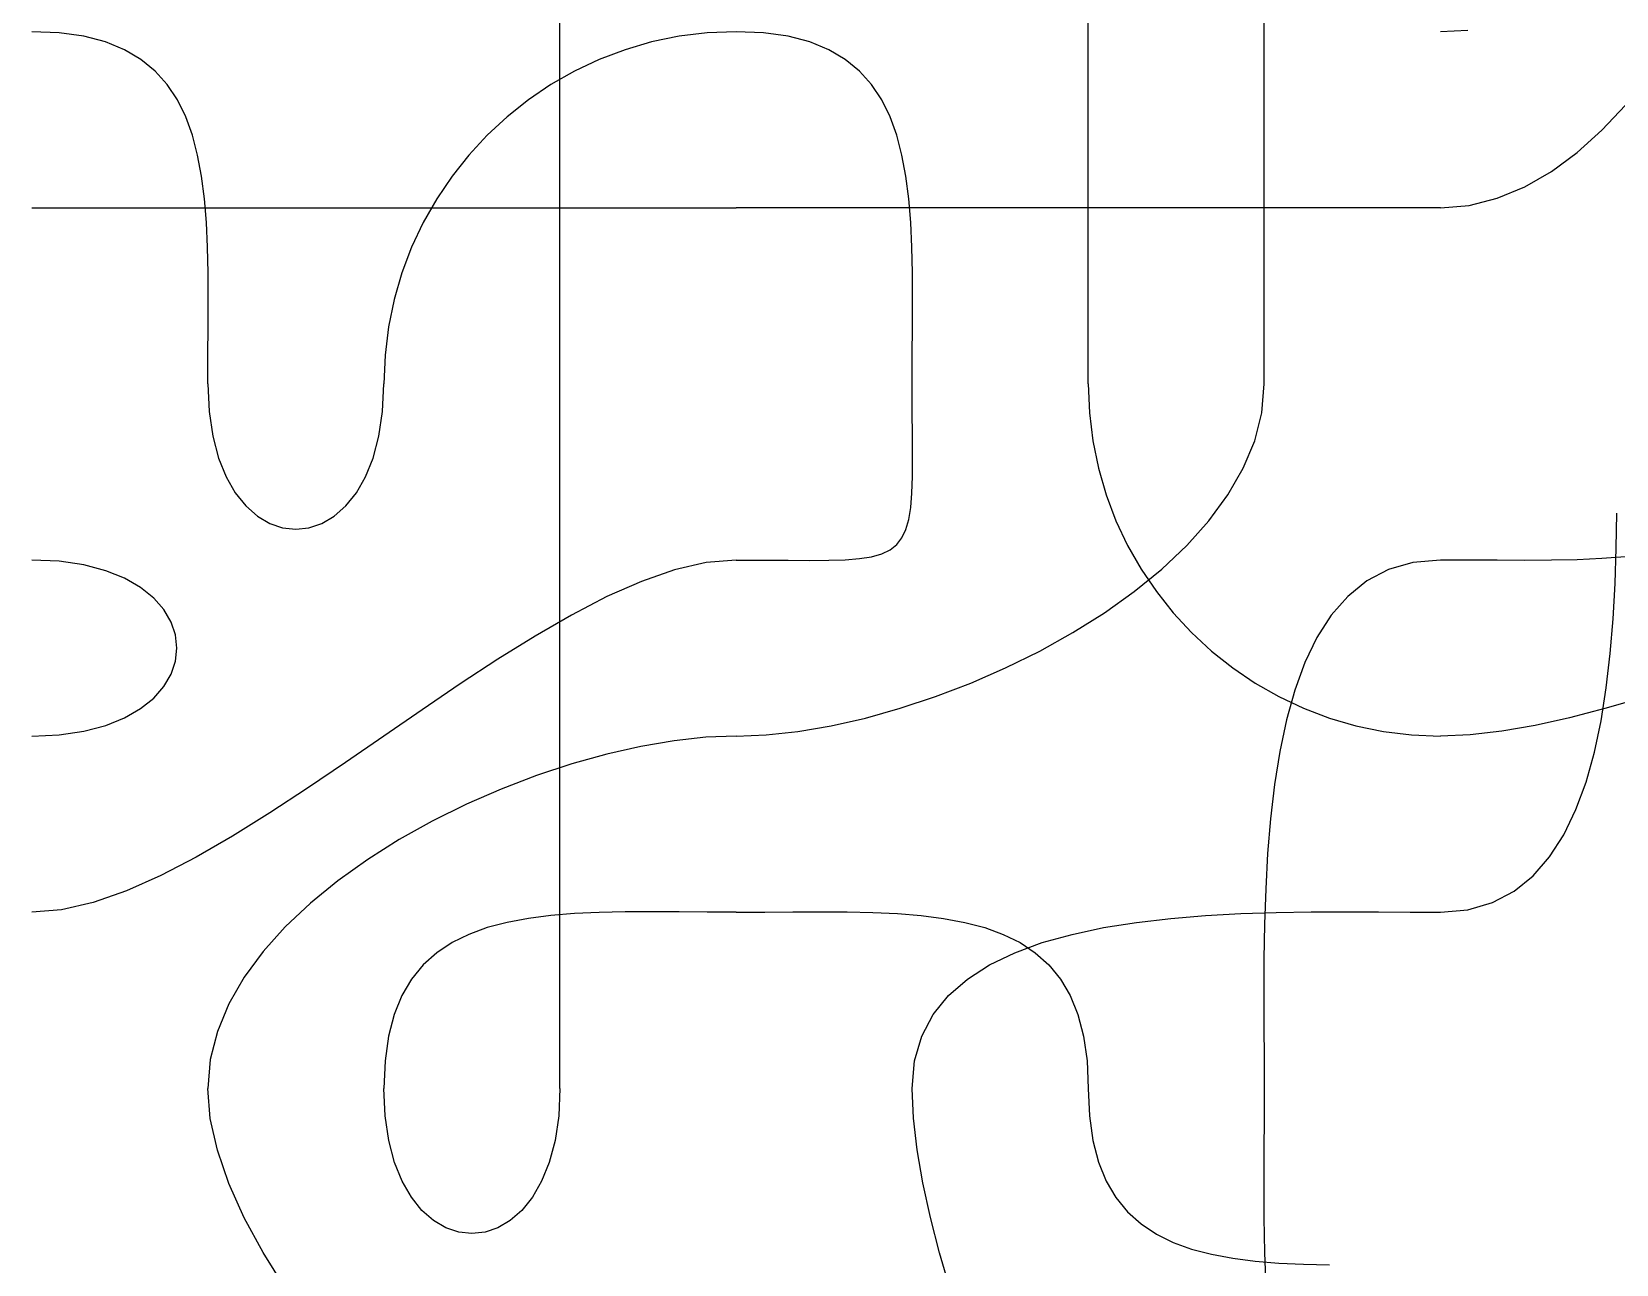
# Model space of a CAD drawing. Header units: metres. Extents: x -250 to 250, y -250 to 250.
# Drawn here: x -250 to -137.5, y -162.5 to -75 of the extents above; entities that cross this region are included whole.
import ezdxf

# ---------------------------------------------------------------- set-up
doc = ezdxf.new("R2010")
doc.units = ezdxf.units.M

msp = doc.modelspace()

# ---------------------------------------------------------------- linework, layer by layer
for p, q in [((-212.5, -75, -519.61523), (-212.5, -72.28343, -519.61523)), ((-174.99998, -75, -519.61523), (-174.99997, -72.28343, -519.61523)), ((-162.5, -75, -519.61523), (-162.5, -72.28343, -519.61523)), ((-248.04791, -75.08325, -519.61523), (-249.99994, -74.99997, -519.61523)), ((-246.3087, -75.328735, -519.61523), (-248.04791, -75.08325, -519.61523)), ((-244.77011, -75.72984, -519.61523), (-246.3087, -75.328735, -519.61523)), ((-212.5, -77.71657, -519.61523), (-212.5, -75, -519.61523)), ((-204.04126, -75.32875, -519.61523), (-205.98923, -75.72984, -519.61523)), ((-202.04266, -75.08328, -519.61523), (-204.04126, -75.32875, -519.61523)), ((-200, -75, -519.61523), (-202.04266, -75.08328, -519.61523)), ((-198.04791, -75.08325, -519.61523), (-199.99994, -74.99997, -519.61523)), ((-196.3087, -75.328735, -519.61523), (-198.04791, -75.08325, -519.61523)), ((-194.77011, -75.72984, -519.61523), (-196.3087, -75.328735, -519.61523)), ((-175, -77.71657, -519.61523), (-174.99998, -75, -519.61523)), ((-162.5, -77.71657, -519.61523), (-162.5, -75, -519.61523)), ((-148.04794, -74.91669, -519.61523), (-149.99997, -74.99997, -519.61523)), ((-243.41997, -76.28, -519.61523), (-244.77011, -75.72984, -519.61523)), ((-242.24606, -76.97266, -519.61523), (-243.41997, -76.28, -519.61523)), ((-207.88, -76.28, -519.61523), (-209.70703, -76.97266, -519.61523)), ((-205.98923, -75.72984, -519.61523), (-207.88, -76.28, -519.61523)), ((-193.41995, -76.28, -519.61523), (-194.77011, -75.72984, -519.61523)), ((-192.24606, -76.97266, -519.61523), (-193.41995, -76.28, -519.61523)), ((-241.23622, -77.801254, -519.61523), (-242.24606, -76.97266, -519.61523)), ((-209.70703, -76.97266, -519.61523), (-211.46376, -77.801254, -519.61523)), ((-191.2362, -77.801254, -519.61523), (-192.24606, -76.97266, -519.61523)), ((-240.37827, -78.75923, -519.61523), (-241.23622, -77.801254, -519.61523)), ((-211.46376, -77.801254, -519.61523), (-213.14362, -78.75922, -519.61523)), ((-212.5, -80.42001, -519.61523), (-212.5, -77.71657, -519.61523)), ((-190.37825, -78.75923, -519.61523), (-191.2362, -77.801254, -519.61523)), ((-175, -80.42001, -519.61523), (-175, -77.71657, -519.61523)), ((-162.5, -80.42001, -519.61523), (-162.5, -77.71657, -519.61523)), ((-239.65997, -79.84001, -519.61523), (-240.37827, -78.75923, -519.61523)), ((-239.0692, -81.03705, -519.61523), (-239.65997, -79.84001, -519.61523)), ((-214.74002, -79.84, -519.61523), (-216.24643, -81.03702, -519.61523)), ((-213.14362, -78.75922, -519.61523), (-214.74002, -79.84, -519.61523)), ((-189.65997, -79.84001, -519.61523), (-190.37825, -78.75923, -519.61523)), ((-189.06918, -81.03705, -519.61523), (-189.65997, -79.84001, -519.61523)), ((-212.5, -83.0972, -519.61523), (-212.5, -80.42001, -519.61523)), ((-175, -83.0972, -519.61523), (-175, -80.42001, -519.61523)), ((-162.5, -83.0972, -519.61523), (-162.5, -80.42001, -519.61523)), ((-138.53625, -81.99873, -519.61523), (-136.85641, -80.21889, -519.61523)), ((-238.59373, -82.343765, -519.61523), (-239.0692, -81.03705, -519.61523)), ((-216.24643, -81.03702, -519.61523), (-217.65627, -82.343735, -519.61523)), ((-188.59372, -82.343765, -519.61523), (-189.06918, -81.03705, -519.61523)), ((-140.29297, -83.5742, -519.61523), (-138.53625, -81.99873, -519.61523)), ((-238.22139, -83.75362, -519.61523), (-238.59373, -82.343765, -519.61523)), ((-217.65627, -82.343735, -519.61523), (-218.96298, -83.75357, -519.61523)), ((-212.5, -85.735016, -519.61523), (-212.5, -83.0972, -519.61523)), ((-188.22137, -83.75362, -519.61523), (-188.59372, -82.343765, -519.61523)), ((-175, -85.735016, -519.61523), (-175, -83.0972, -519.61523)), ((-162.5, -85.735016, -519.61523), (-162.5, -83.0972, -519.61523)), ((-237.93999, -85.260025, -519.61523), (-238.22139, -83.75362, -519.61523)), ((-218.96298, -83.75357, -519.61523), (-220.16, -85.25998, -519.61523)), ((-187.93997, -85.260025, -519.61523), (-188.22137, -83.75362, -519.61523)), ((-142.12, -84.91998, -519.61523), (-140.29297, -83.5742, -519.61523)), ((-237.73734, -86.85643, -519.61523), (-237.93999, -85.260025, -519.61523)), ((-220.16, -85.25998, -519.61523), (-221.24078, -86.856384, -519.61523)), ((-187.73734, -86.85643, -519.61523), (-187.93997, -85.260025, -519.61523)), ((-144.01077, -86.01077, -519.61523), (-142.12, -84.91998, -519.61523)), ((-212.5, -88.32033, -519.61523), (-212.5, -85.735016, -519.61523)), ((-175, -88.32033, -519.61523), (-175, -85.735016, -519.61523)), ((-162.5, -88.32033, -519.61523), (-162.5, -85.735016, -519.61523)), ((-145.95874, -86.82124, -519.61523), (-144.01077, -86.01077, -519.61523)), ((-250, -87.5, -519.61523), (-247.87405, -87.5, -519.61523)), ((-247.87405, -87.5, -519.61523), (-245.63, -87.5, -519.61523)), ((-245.63, -87.5, -519.61523), (-243.28093, -87.5, -519.61523)), ((-243.28093, -87.5, -519.61523), (-240.84, -87.5, -519.61523)), ((-240.84, -87.5, -519.61523), (-238.32031, -87.5, -519.61523)), ((-238.32031, -87.5, -519.61523), (-235.73499, -87.5, -519.61523)), ((-237.60124, -88.53627, -519.61523), (-237.73734, -86.85643, -519.61523)), ((-235.73499, -87.5, -519.61523), (-233.09718, -87.5, -519.61523)), ((-233.09718, -87.5, -519.61523), (-230.42, -87.5, -519.61523)), ((-230.42, -87.5, -519.61523), (-227.71655, -87.5, -519.61523)), ((-227.71655, -87.5, -519.61523), (-225, -87.5, -519.61523)), ((-225, -87.5, -519.61523), (-222.28343, -87.5, -519.61523)), ((-222.28343, -87.5, -519.61523), (-219.57999, -87.5, -519.61523)), ((-221.24078, -86.856384, -519.61523), (-222.19876, -88.536224, -519.61523)), ((-219.57999, -87.5, -519.61523), (-216.9028, -87.5, -519.61523)), ((-216.9028, -87.5, -519.61523), (-214.26498, -87.5, -519.61523)), ((-214.26498, -87.5, -519.61523), (-211.67967, -87.5, -519.61523)), ((-211.67967, -87.5, -519.61523), (-209.15997, -87.5, -519.61523)), ((-209.15997, -87.5, -519.61523), (-206.71904, -87.5, -519.61523)), ((-206.71904, -87.5, -519.61523), (-204.36996, -87.5, -519.61523)), ((-204.36996, -87.5, -519.61523), (-202.12592, -87.499985, -519.61523)), ((-202.12592, -87.499985, -519.61523), (-199.99997, -87.49997, -519.61523)), ((-197.87402, -87.499985, -519.61523), (-199.99997, -87.49997, -519.61523)), ((-195.62997, -87.5, -519.61523), (-197.87402, -87.499985, -519.61523)), ((-193.28091, -87.5, -519.61523), (-195.62997, -87.5, -519.61523)), ((-190.83997, -87.5, -519.61523), (-193.28091, -87.5, -519.61523)), ((-188.32028, -87.5, -519.61523), (-190.83997, -87.5, -519.61523)), ((-185.73499, -87.5, -519.61523), (-188.32028, -87.5, -519.61523)), ((-187.60123, -88.53627, -519.61523), (-187.73734, -86.85643, -519.61523)), ((-183.09717, -87.5, -519.61523), (-185.73499, -87.5, -519.61523)), ((-180.41998, -87.5, -519.61523), (-183.09717, -87.5, -519.61523)), ((-177.71655, -87.5, -519.61523), (-180.41998, -87.5, -519.61523)), ((-174.99998, -87.5, -519.61523), (-177.71655, -87.5, -519.61523)), ((-172.28342, -87.5, -519.61523), (-174.99998, -87.5, -519.61523)), ((-169.57999, -87.5, -519.61523), (-172.28342, -87.5, -519.61523)), ((-166.9028, -87.5, -519.61523), (-169.57999, -87.5, -519.61523)), ((-164.26498, -87.5, -519.61523), (-166.9028, -87.5, -519.61523)), ((-161.67967, -87.5, -519.61523), (-164.26498, -87.5, -519.61523)), ((-159.15999, -87.5, -519.61523), (-161.67967, -87.5, -519.61523)), ((-156.71906, -87.5, -519.61523), (-159.15999, -87.5, -519.61523)), ((-154.37, -87.5, -519.61523), (-156.71906, -87.5, -519.61523)), ((-152.12593, -87.5, -519.61523), (-154.37, -87.5, -519.61523)), ((-150, -87.5, -519.61523), (-152.12593, -87.5, -519.61523)), ((-150, -87.5, -519.61523), (-147.95734, -87.326096, -519.61523)), ((-147.95734, -87.326096, -519.61523), (-145.95874, -86.82124, -519.61523)), ((-237.51953, -90.292984, -519.61523), (-237.60124, -88.53627, -519.61523)), ((-222.19876, -88.536224, -519.61523), (-223.02734, -90.29294, -519.61523)), ((-212.5, -90.84001, -519.61523), (-212.5, -88.32033, -519.61523)), ((-187.51952, -90.292984, -519.61523), (-187.60123, -88.53627, -519.61523)), ((-175, -90.84001, -519.61523), (-175, -88.32033, -519.61523)), ((-162.5, -90.84001, -519.61523), (-162.5, -88.32033, -519.61523)), ((-237.48, -92.12001, -519.61523), (-237.51953, -90.292984, -519.61523)), ((-223.02734, -90.29294, -519.61523), (-223.72, -92.119965, -519.61523)), ((-212.5, -93.280945, -519.61523), (-212.5, -90.84001, -519.61523)), ((-187.47998, -92.12001, -519.61523), (-187.51952, -90.292984, -519.61523)), ((-175, -93.280945, -519.61523), (-175, -90.84001, -519.61523)), ((-162.5, -93.280945, -519.61523), (-162.5, -90.84001, -519.61523)), ((-237.47046, -94.01079, -519.61523), (-237.48, -92.12001, -519.61523)), ((-223.72, -92.119965, -519.61523), (-224.27017, -94.01074, -519.61523)), ((-187.47046, -94.01079, -519.61523), (-187.47998, -92.12001, -519.61523)), ((-212.5, -95.630005, -519.61523), (-212.5, -93.280945, -519.61523)), ((-175, -95.630005, -519.61523), (-175, -93.280945, -519.61523)), ((-162.5, -95.630005, -519.61523), (-162.5, -93.280945, -519.61523)), ((-237.47874, -95.958755, -519.61523), (-237.47046, -94.01079, -519.61523)), ((-224.27017, -94.01074, -519.61523), (-224.67126, -95.95871, -519.61523)), ((-187.47874, -95.958755, -519.61523), (-187.47046, -94.01079, -519.61523)), ((-237.49266, -97.95735, -519.61523), (-237.47874, -95.958755, -519.61523)), ((-224.67126, -95.95871, -519.61523), (-224.91672, -97.95729, -519.61523)), ((-212.5, -97.87407, -519.61523), (-212.5, -95.630005, -519.61523)), ((-187.49265, -97.95735, -519.61523), (-187.47874, -95.958755, -519.61523)), ((-175, -97.87407, -519.61523), (-175, -95.630005, -519.61523)), ((-162.5, -97.87407, -519.61523), (-162.5, -95.630005, -519.61523)), ((-237.5, -100, -519.61523), (-237.49266, -97.95735, -519.61523)), ((-224.91672, -97.95729, -519.61523), (-225, -99.99994, -519.61523)), ((-212.5, -100, -519.61523), (-212.5, -97.87407, -519.61523)), ((-187.5, -100, -519.61523), (-187.49265, -97.95735, -519.61523)), ((-175, -100, -519.61523), (-175, -97.87407, -519.61523)), ((-162.5, -100, -519.61523), (-162.5, -97.87407, -519.61523)), ((-237.5, -100, -519.61523), (-237.40938, -101.95938, -519.61523)), ((-225.09058, -101.95935, -519.61523), (-224.99994, -99.99997, -519.61523)), ((-212.5, -102.12593, -519.61523), (-212.5, -99.999985, -519.61523)), ((-187.49261, -101.951904, -519.61523), (-187.49997, -99.99986, -519.61523)), ((-175, -100, -519.61523), (-174.91672, -102.04266, -519.61523)), ((-162.6739, -102.04266, -519.61523), (-162.5, -100, -519.61523)), ((-237.40938, -101.95938, -519.61523), (-237.15, -103.71251, -519.61523)), ((-225.34995, -103.71248, -519.61523), (-225.09058, -101.95935, -519.61523)), ((-212.5, -104.369995, -519.61523), (-212.5, -102.12593, -519.61523)), ((-187.47873, -103.69113, -519.61523), (-187.49261, -101.951904, -519.61523)), ((-174.91672, -102.04266, -519.61523), (-174.67125, -104.04126, -519.61523)), ((-163.17874, -104.04126, -519.61523), (-162.6739, -102.04266, -519.61523)), ((-237.15, -103.71251, -519.61523), (-236.74062, -105.259384, -519.61523)), ((-225.75934, -105.25935, -519.61523), (-225.34995, -103.71248, -519.61523)), ((-212.5, -106.719055, -519.61523), (-212.5, -104.369995, -519.61523)), ((-187.47044, -105.22974, -519.61523), (-187.47873, -103.69113, -519.61523)), ((-174.67125, -104.04126, -519.61523), (-174.27016, -105.98923, -519.61523)), ((-163.98921, -105.98923, -519.61523), (-163.17874, -104.04126, -519.61523)), ((-236.74062, -105.259384, -519.61523), (-236.2, -106.600006, -519.61523)), ((-226.29996, -106.599976, -519.61523), (-225.75934, -105.25935, -519.61523)), ((-187.47998, -106.579895, -519.61523), (-187.47044, -105.22974, -519.61523)), ((-236.2, -106.600006, -519.61523), (-235.54688, -107.734375, -519.61523)), ((-226.9531, -107.73436, -519.61523), (-226.29996, -106.599976, -519.61523)), ((-212.5, -109.15999, -519.61523), (-212.5, -106.719055, -519.61523)), ((-187.5195, -107.753815, -519.61523), (-187.47998, -106.579895, -519.61523)), ((-174.27016, -105.98923, -519.61523), (-173.72, -107.880005, -519.61523)), ((-165.07999, -107.880005, -519.61523), (-163.98921, -105.98923, -519.61523)), ((-235.54688, -107.734375, -519.61523), (-234.79999, -108.662506, -519.61523)), ((-227.69997, -108.66249, -519.61523), (-226.9531, -107.73436, -519.61523)), ((-187.60123, -108.76367, -519.61523), (-187.5195, -107.753815, -519.61523)), ((-173.72, -107.880005, -519.61523), (-173.02734, -109.70703, -519.61523)), ((-166.42577, -109.70703, -519.61523), (-165.07999, -107.880005, -519.61523)), ((-234.79999, -108.662506, -519.61523), (-233.97812, -109.384384, -519.61523)), ((-228.52185, -109.38437, -519.61523), (-227.69997, -108.66249, -519.61523)), ((-187.73732, -109.62164, -519.61523), (-187.60123, -108.76367, -519.61523)), ((-233.97812, -109.384384, -519.61523), (-233.09998, -109.90001, -519.61523)), ((-233.09998, -109.90001, -519.61523), (-232.18436, -110.20938, -519.61523)), ((-232.18436, -110.20938, -519.61523), (-231.24997, -110.3125, -519.61523)), ((-231.24997, -110.3125, -519.61523), (-230.3156, -110.209366, -519.61523)), ((-230.3156, -110.209366, -519.61523), (-229.39996, -109.899994, -519.61523)), ((-229.39996, -109.899994, -519.61523), (-228.52185, -109.38437, -519.61523)), ((-212.5, -111.67967, -519.61523), (-212.5, -109.15999, -519.61523)), ((-187.93997, -110.339935, -519.61523), (-187.73732, -109.62164, -519.61523)), ((-173.02734, -109.70703, -519.61523), (-172.19875, -111.463745, -519.61523)), ((-168.00124, -111.463745, -519.61523), (-166.42577, -109.70703, -519.61523)), ((-137.51956, -111.66016, -519.61523), (-137.48003, -109.17999, -519.61523)), ((-188.59373, -111.406204, -519.61523), (-188.22139, -110.930725, -519.61523)), ((-188.22139, -110.930725, -519.61523), (-187.93997, -110.339935, -519.61523)), ((-212.5, -114.264984, -519.61523), (-212.5, -111.67967, -519.61523)), ((-193.41998, -112.51999, -519.61523), (-192.2461, -112.48045, -519.61523)), ((-192.2461, -112.48045, -519.61523), (-191.23624, -112.39873, -519.61523)), ((-191.23624, -112.39873, -519.61523), (-190.37827, -112.262634, -519.61523)), ((-190.37827, -112.262634, -519.61523), (-189.65999, -112.05997, -519.61523)), ((-189.65999, -112.05997, -519.61523), (-189.06921, -111.77855, -519.61523)), ((-189.06921, -111.77855, -519.61523), (-188.59373, -111.406204, -519.61523)), ((-172.19875, -111.463745, -519.61523), (-171.24077, -113.143585, -519.61523)), ((-169.78108, -113.143585, -519.61523), (-168.00124, -111.463745, -519.61523)), ((-140.29295, -112.48042, -519.61523), (-142.11998, -112.51994, -519.61523)), ((-138.53624, -112.39871, -519.61523), (-140.29295, -112.48042, -519.61523)), ((-136.8564, -112.26262, -519.61523), (-138.53624, -112.39871, -519.61523)), ((-137.60129, -114.16376, -519.61523), (-137.51956, -111.66016, -519.61523)), ((-248.0406, -112.59061, -519.61523), (-249.99997, -112.49997, -519.61523)), ((-246.28748, -112.84999, -519.61523), (-248.0406, -112.59061, -519.61523)), ((-244.7406, -113.25937, -519.61523), (-246.28748, -112.84999, -519.61523)), ((-243.4, -113.8, -519.61523), (-244.7406, -113.25937, -519.61523)), ((-204.37, -113.2, -519.61523), (-206.71906, -114.01874, -519.61523)), ((-202.12595, -112.681244, -519.61523), (-204.37, -113.2, -519.61523)), ((-200, -112.5, -519.61523), (-202.12595, -112.681244, -519.61523)), ((-200, -112.5, -519.61523), (-198.04797, -112.50734, -519.61523)), ((-198.04797, -112.50734, -519.61523), (-196.30875, -112.52124, -519.61523)), ((-196.30875, -112.52124, -519.61523), (-194.77014, -112.529526, -519.61523)), ((-194.77014, -112.529526, -519.61523), (-193.41998, -112.51999, -519.61523)), ((-171.73999, -114.73999, -519.61523), (-169.78108, -113.143585, -519.61523)), ((-171.24077, -113.143585, -519.61523), (-170.15999, -114.73999, -519.61523)), ((-153.69124, -113.17874, -519.61523), (-155.22983, -113.98921, -519.61523)), ((-151.95203, -112.673904, -519.61523), (-153.69124, -113.17874, -519.61523)), ((-150, -112.5, -519.61523), (-151.95203, -112.673904, -519.61523)), ((-147.95732, -112.50726, -519.61523), (-149.99998, -112.49991, -519.61523)), ((-145.95872, -112.52118, -519.61523), (-147.95732, -112.50726, -519.61523)), ((-144.01076, -112.529465, -519.61523), (-145.95872, -112.52118, -519.61523)), ((-142.11998, -112.51994, -519.61523), (-144.01076, -112.529465, -519.61523)), ((-242.26561, -114.453125, -519.61523), (-243.4, -113.8, -519.61523)), ((-241.3375, -115.2, -519.61523), (-242.26561, -114.453125, -519.61523)), ((-212.5, -116.9028, -519.61523), (-212.5, -114.264984, -519.61523)), ((-206.71906, -114.01874, -519.61523), (-209.16, -115.09999, -519.61523)), ((-173.85265, -116.2464, -519.61523), (-171.73999, -114.73999, -519.61523)), ((-170.15999, -114.73999, -519.61523), (-168.96295, -116.2464, -519.61523)), ((-155.22983, -113.98921, -519.61523), (-156.57999, -115.07999, -519.61523)), ((-137.73738, -116.66548, -519.61523), (-137.60129, -114.16376, -519.61523)), ((-240.61562, -116.02188, -519.61523), (-241.3375, -115.2, -519.61523)), ((-209.16, -115.09999, -519.61523), (-211.67969, -116.406235, -519.61523)), ((-156.57999, -115.07999, -519.61523), (-157.75389, -116.425766, -519.61523)), ((-240.09999, -116.90001, -519.61523), (-240.61562, -116.02188, -519.61523)), ((-239.79062, -117.81564, -519.61523), (-240.09999, -116.90001, -519.61523)), ((-211.67969, -116.406235, -519.61523), (-214.26501, -117.89998, -519.61523)), ((-212.5, -119.57999, -519.61523), (-212.5, -116.9028, -519.61523)), ((-176.09375, -117.65625, -519.61523), (-173.85265, -116.2464, -519.61523)), ((-168.96295, -116.2464, -519.61523), (-167.65623, -117.656235, -519.61523)), ((-157.75389, -116.425766, -519.61523), (-158.76373, -118.001236, -519.61523)), ((-137.94003, -119.140015, -519.61523), (-137.73738, -116.66548, -519.61523)), ((-239.6875, -118.750015, -519.61523), (-239.79062, -117.81564, -519.61523)), ((-214.26501, -117.89998, -519.61523), (-216.90282, -119.54373, -519.61523)), ((-178.43796, -118.96297, -519.61523), (-176.09375, -117.65625, -519.61523)), ((-167.65623, -117.656235, -519.61523), (-166.24638, -118.96295, -519.61523)), ((-158.76373, -118.001236, -519.61523), (-159.6217, -119.78108, -519.61523)), ((-239.79062, -119.68439, -519.61523), (-239.6875, -118.750015, -519.61523)), ((-180.86, -120.16, -519.61523), (-178.43796, -118.96297, -519.61523)), ((-166.24638, -118.96295, -519.61523), (-164.73997, -120.15999, -519.61523)), ((-138.22144, -121.56204, -519.61523), (-137.94003, -119.140015, -519.61523)), ((-240.1, -120.60002, -519.61523), (-239.79062, -119.68439, -519.61523)), ((-216.90282, -119.54373, -519.61523), (-219.58, -121.29997, -519.61523)), ((-212.5, -122.28343, -519.61523), (-212.5, -119.57999, -519.61523)), ((-183.33453, -121.24078, -519.61523), (-180.86, -120.16, -519.61523)), ((-164.73997, -120.15999, -519.61523), (-163.14355, -121.24077, -519.61523)), ((-159.6217, -119.78108, -519.61523), (-160.33998, -121.73999, -519.61523)), ((-241.3375, -122.30002, -519.61523), (-240.61563, -121.47815, -519.61523)), ((-240.61563, -121.47815, -519.61523), (-240.1, -120.60002, -519.61523)), ((-219.58, -121.29997, -519.61523), (-222.28345, -123.131226, -519.61523)), ((-185.83624, -122.198746, -519.61523), (-183.33453, -121.24078, -519.61523)), ((-163.14355, -121.24077, -519.61523), (-161.4637, -122.19873, -519.61523)), ((-242.26562, -123.04689, -519.61523), (-241.3375, -122.30002, -519.61523)), ((-212.5, -125, -519.61523), (-212.5, -122.28343, -519.61523)), ((-188.33984, -123.02734, -519.61523), (-185.83624, -122.198746, -519.61523)), ((-161.4637, -122.19873, -519.61523), (-159.70697, -123.02733, -519.61523)), ((-160.33998, -121.73999, -519.61523), (-160.93076, -123.852646, -519.61523)), ((-138.59378, -123.906265, -519.61523), (-138.22144, -121.56204, -519.61523)), ((-135.73494, -122.29996, -519.61523), (-138.32025, -123.04683, -519.61523)), ((-244.74063, -124.24063, -519.61523), (-243.4, -123.70001, -519.61523)), ((-243.4, -123.70001, -519.61523), (-242.26562, -123.04689, -519.61523)), ((-222.28345, -123.131226, -519.61523), (-225, -124.99997, -519.61523)), ((-193.2514, -124.27016, -519.61523), (-190.82, -123.72, -519.61523)), ((-190.82, -123.72, -519.61523), (-188.33984, -123.02734, -519.61523)), ((-159.70697, -123.02733, -519.61523), (-157.87993, -123.719986, -519.61523)), ((-157.87993, -123.719986, -519.61523), (-155.98914, -124.27014, -519.61523)), ((-140.83994, -123.69995, -519.61523), (-143.28087, -124.24057, -519.61523)), ((-138.32025, -123.04683, -519.61523), (-140.83994, -123.69995, -519.61523)), ((-248.04062, -124.90938, -519.61523), (-246.2875, -124.65001, -519.61523)), ((-246.2875, -124.65001, -519.61523), (-244.74063, -124.24063, -519.61523)), ((-197.86673, -124.91672, -519.61523), (-195.60875, -124.67125, -519.61523)), ((-195.60875, -124.67125, -519.61523), (-193.2514, -124.27016, -519.61523)), ((-160.93076, -123.852646, -519.61523), (-161.40622, -126.093735, -519.61523)), ((-155.98914, -124.27014, -519.61523), (-154.04115, -124.671234, -519.61523)), ((-154.04115, -124.671234, -519.61523), (-152.04254, -124.9167, -519.61523)), ((-145.62993, -124.64995, -519.61523), (-147.874, -124.90932, -519.61523)), ((-143.28087, -124.24057, -519.61523), (-145.62993, -124.64995, -519.61523)), ((-139.06924, -126.147354, -519.61523), (-138.59378, -123.906265, -519.61523)), ((-250, -125, -519.61523), (-248.04062, -124.90938, -519.61523)), ((-225, -124.99997, -519.61523), (-227.71655, -126.86871, -519.61523)), ((-212.5, -127.71657, -519.61523), (-212.5, -125, -519.61523)), ((-206.7486, -125.72984, -519.61523), (-209.18001, -126.28, -519.61523)), ((-204.39127, -125.32875, -519.61523), (-206.7486, -125.72984, -519.61523)), ((-202.13329, -125.08328, -519.61523), (-204.39127, -125.32875, -519.61523)), ((-200, -125, -519.61523), (-202.13329, -125.08328, -519.61523)), ((-200, -125, -519.61523), (-197.86673, -124.91672, -519.61523)), ((-152.04254, -124.9167, -519.61523), (-149.99988, -124.999985, -519.61523)), ((-147.874, -124.90932, -519.61523), (-149.99992, -124.99994, -519.61523)), ((-227.71655, -126.86871, -519.61523), (-230.42, -128.69997, -519.61523)), ((-211.66016, -126.97266, -519.61523), (-214.16376, -127.801254, -519.61523)), ((-209.18001, -126.28, -519.61523), (-211.66016, -126.97266, -519.61523)), ((-161.40622, -126.093735, -519.61523), (-161.77856, -128.43794, -519.61523)), ((-139.66002, -128.26001, -519.61523), (-139.06924, -126.147354, -519.61523)), ((-214.16376, -127.801254, -519.61523), (-216.66547, -128.75922, -519.61523)), ((-212.5, -130.42001, -519.61523), (-212.5, -127.71657, -519.61523)), ((-230.42, -128.69997, -519.61523), (-233.09718, -130.4562, -519.61523)), ((-216.66547, -128.75922, -519.61523), (-219.14001, -129.84, -519.61523)), ((-161.77856, -128.43794, -519.61523), (-162.05997, -130.85997, -519.61523)), ((-140.3783, -130.21892, -519.61523), (-139.66002, -128.26001, -519.61523)), ((-233.09718, -130.4562, -519.61523), (-235.73499, -132.09996, -519.61523)), ((-219.14001, -129.84, -519.61523), (-221.56204, -131.03703, -519.61523)), ((-212.5, -133.0972, -519.61523), (-212.5, -130.42001, -519.61523)), ((-141.23627, -131.99876, -519.61523), (-140.3783, -130.21892, -519.61523)), ((-221.56204, -131.03703, -519.61523), (-223.90627, -132.34375, -519.61523)), ((-162.05997, -130.85997, -519.61523), (-162.26262, -133.3345, -519.61523)), ((-235.73499, -132.09996, -519.61523), (-238.32031, -133.5937, -519.61523)), ((-223.90627, -132.34375, -519.61523), (-226.14737, -133.75359, -519.61523)), ((-142.24611, -133.57423, -519.61523), (-141.23627, -131.99876, -519.61523)), ((-238.32031, -133.5937, -519.61523), (-240.84, -134.89995, -519.61523)), ((-226.14737, -133.75359, -519.61523), (-228.26001, -135.26, -519.61523)), ((-212.5, -135.73502, -519.61523), (-212.5, -133.0972, -519.61523)), ((-162.26262, -133.3345, -519.61523), (-162.39871, -135.83621, -519.61523)), ((-143.42001, -134.92001, -519.61523), (-142.24611, -133.57423, -519.61523)), ((-240.84, -134.89995, -519.61523), (-243.28093, -135.9812, -519.61523)), ((-144.77017, -136.01079, -519.61523), (-143.42001, -134.92001, -519.61523)), ((-243.28093, -135.9812, -519.61523), (-245.62999, -136.79994, -519.61523)), ((-228.26001, -135.26, -519.61523), (-230.21893, -136.8564, -519.61523)), ((-212.5, -138.32033, -519.61523), (-212.5, -135.73502, -519.61523)), ((-162.39871, -135.83621, -519.61523), (-162.48042, -138.3398, -519.61523)), ((-146.30876, -136.82126, -519.61523), (-144.77017, -136.01079, -519.61523)), ((-245.62999, -136.79994, -519.61523), (-247.87405, -137.3187, -519.61523)), ((-230.21893, -136.8564, -519.61523), (-231.99878, -138.53624, -519.61523)), ((-148.04797, -137.3261, -519.61523), (-146.30876, -136.82126, -519.61523)), ((-247.87405, -137.3187, -519.61523), (-250, -137.49994, -519.61523)), ((-216.24643, -138.2214, -519.61523), (-217.65627, -138.59375, -519.61523)), ((-214.74002, -137.94, -519.61523), (-216.24643, -138.2214, -519.61523)), ((-213.14362, -137.73735, -519.61523), (-214.74002, -137.94, -519.61523)), ((-211.46376, -137.60126, -519.61523), (-213.14362, -137.73735, -519.61523)), ((-212.5, -140.84001, -519.61523), (-212.5, -138.32033, -519.61523)), ((-209.70703, -137.51955, -519.61523), (-211.46376, -137.60126, -519.61523)), ((-207.88, -137.48001, -519.61523), (-209.70703, -137.51955, -519.61523)), ((-205.98923, -137.47047, -519.61523), (-207.88, -137.48001, -519.61523)), ((-204.04126, -137.47876, -519.61523), (-205.98923, -137.47047, -519.61523)), ((-202.04266, -137.49266, -519.61523), (-204.04126, -137.47876, -519.61523)), ((-200, -137.5, -519.61523), (-202.04266, -137.49266, -519.61523)), ((-200, -137.5, -519.61523), (-197.95734, -137.49266, -519.61523)), ((-197.95734, -137.49266, -519.61523), (-195.95874, -137.47876, -519.61523)), ((-195.95874, -137.47876, -519.61523), (-194.01077, -137.47047, -519.61523)), ((-194.01077, -137.47047, -519.61523), (-192.12, -137.48001, -519.61523)), ((-192.12, -137.48001, -519.61523), (-190.29297, -137.51955, -519.61523)), ((-190.29297, -137.51955, -519.61523), (-188.53625, -137.60126, -519.61523)), ((-188.53625, -137.60126, -519.61523), (-186.8564, -137.73735, -519.61523)), ((-186.8564, -137.73735, -519.61523), (-185.26, -137.94, -519.61523)), ((-185.26, -137.94, -519.61523), (-183.75359, -138.2214, -519.61523)), ((-183.75359, -138.2214, -519.61523), (-182.34375, -138.59375, -519.61523)), ((-173.90625, -138.59378, -519.61523), (-171.56203, -138.22144, -519.61523)), ((-171.56203, -138.22144, -519.61523), (-169.14, -137.94003, -519.61523)), ((-169.14, -137.94003, -519.61523), (-166.66547, -137.73738, -519.61523)), ((-166.66547, -137.73738, -519.61523), (-164.16374, -137.60129, -519.61523)), ((-164.16374, -137.60129, -519.61523), (-161.66014, -137.51956, -519.61523)), ((-162.48042, -138.3398, -519.61523), (-162.51996, -140.81995, -519.61523)), ((-161.66014, -137.51956, -519.61523), (-159.17998, -137.48003, -519.61523)), ((-159.17998, -137.48003, -519.61523), (-156.74857, -137.47049, -519.61523)), ((-156.74857, -137.47049, -519.61523), (-154.39122, -137.47878, -519.61523)), ((-154.39122, -137.47878, -519.61523), (-152.13324, -137.49268, -519.61523)), ((-152.13324, -137.49268, -519.61523), (-149.99995, -137.50002, -519.61523)), ((-150, -137.5, -519.61523), (-148.04797, -137.3261, -519.61523)), ((-231.99878, -138.53624, -519.61523), (-233.57425, -140.29295, -519.61523)), ((-218.96298, -139.06921, -519.61523), (-220.16, -139.65999, -519.61523)), ((-217.65627, -138.59375, -519.61523), (-218.96298, -139.06921, -519.61523)), ((-182.34375, -138.59375, -519.61523), (-181.03702, -139.06921, -519.61523)), ((-181.03702, -139.06921, -519.61523), (-179.84, -139.65999, -519.61523)), ((-178.26, -139.66002, -519.61523), (-176.14734, -139.06924, -519.61523)), ((-176.14734, -139.06924, -519.61523), (-173.90625, -138.59378, -519.61523)), ((-233.57425, -140.29295, -519.61523), (-234.92003, -142.11998, -519.61523)), ((-221.24078, -140.37827, -519.61523), (-222.19876, -141.23624, -519.61523)), ((-220.16, -139.65999, -519.61523), (-221.24078, -140.37827, -519.61523)), ((-181.99875, -141.23627, -519.61523), (-180.2189, -140.3783, -519.61523)), ((-180.2189, -140.3783, -519.61523), (-178.26, -139.66002, -519.61523)), ((-179.84, -139.65999, -519.61523), (-178.75922, -140.37827, -519.61523)), ((-178.75922, -140.37827, -519.61523), (-177.80124, -141.23624, -519.61523)), ((-222.19876, -141.23624, -519.61523), (-223.02734, -142.24608, -519.61523)), ((-212.5, -143.28094, -519.61523), (-212.5, -140.84001, -519.61523)), ((-183.57422, -142.24611, -519.61523), (-181.99875, -141.23627, -519.61523)), ((-177.80124, -141.23624, -519.61523), (-176.97266, -142.24608, -519.61523)), ((-162.51996, -140.81995, -519.61523), (-162.5295, -143.25134, -519.61523)), ((-234.92003, -142.11998, -519.61523), (-236.0108, -144.01076, -519.61523)), ((-223.02734, -142.24608, -519.61523), (-223.72, -143.41998, -519.61523)), ((-184.92, -143.42001, -519.61523), (-183.57422, -142.24611, -519.61523)), ((-176.97266, -142.24608, -519.61523), (-176.28, -143.41998, -519.61523)), ((-223.72, -143.41998, -519.61523), (-224.27017, -144.77014, -519.61523)), ((-212.5, -145.63, -519.61523), (-212.5, -143.28094, -519.61523)), ((-186.01077, -144.77017, -519.61523), (-184.92, -143.42001, -519.61523)), ((-176.28, -143.41998, -519.61523), (-175.72984, -144.77014, -519.61523)), ((-162.5295, -143.25134, -519.61523), (-162.52121, -145.60867, -519.61523)), ((-236.0108, -144.01076, -519.61523), (-236.82129, -145.95872, -519.61523)), ((-224.27017, -144.77014, -519.61523), (-224.67126, -146.30873, -519.61523)), ((-186.82126, -146.30876, -519.61523), (-186.01077, -144.77017, -519.61523)), ((-175.72984, -144.77014, -519.61523), (-175.32875, -146.30873, -519.61523)), ((-236.82129, -145.95872, -519.61523), (-237.32613, -147.95732, -519.61523)), ((-212.5, -147.87407, -519.61523), (-212.5, -145.63, -519.61523)), ((-162.52121, -145.60867, -519.61523), (-162.50731, -147.86664, -519.61523)), ((-224.67126, -146.30873, -519.61523), (-224.91672, -148.04794, -519.61523)), ((-187.3261, -148.04797, -519.61523), (-186.82126, -146.30876, -519.61523)), ((-175.32875, -146.30873, -519.61523), (-175.08328, -148.04794, -519.61523)), ((-237.32613, -147.95732, -519.61523), (-237.50003, -149.99998, -519.61523)), ((-224.91672, -148.04794, -519.61523), (-225, -149.99997, -519.61523)), ((-212.5, -150, -519.61523), (-212.5, -147.87407, -519.61523)), ((-187.5, -150, -519.61523), (-187.3261, -148.04797, -519.61523)), ((-175.08328, -148.04794, -519.61523), (-175, -149.99997, -519.61523)), ((-162.50731, -147.86664, -519.61523), (-162.49997, -149.99991, -519.61523)), ((-237.32613, -152.13324, -519.61523), (-237.50003, -149.99995, -519.61523)), ((-224.90936, -151.95935, -519.61523), (-224.99998, -149.99997, -519.61523)), ((-212.5, -150, -519.61523), (-212.59062, -151.95938, -519.61523)), ((-187.4093, -152.12595, -519.61523), (-187.49991, -150, -519.61523)), ((-175, -150, -519.61523), (-174.91672, -151.95203, -519.61523)), ((-162.5, -150, -519.61523), (-162.50734, -152.13329, -519.61523)), ((-236.82129, -154.39122, -519.61523), (-237.32613, -152.13324, -519.61523)), ((-224.65, -153.71248, -519.61523), (-224.90936, -151.95935, -519.61523)), ((-212.59062, -151.95938, -519.61523), (-212.85, -153.71251, -519.61523)), ((-187.14993, -154.37001, -519.61523), (-187.4093, -152.12595, -519.61523)), ((-174.91672, -151.95203, -519.61523), (-174.67125, -153.69124, -519.61523)), ((-162.50734, -152.13329, -519.61523), (-162.52124, -154.39125, -519.61523)), ((-224.24062, -155.25935, -519.61523), (-224.65, -153.71248, -519.61523)), ((-212.85, -153.71251, -519.61523), (-213.25937, -155.25938, -519.61523)), ((-174.67125, -153.69124, -519.61523), (-174.27016, -155.22983, -519.61523)), ((-236.0108, -156.74857, -519.61523), (-236.82129, -154.39122, -519.61523)), ((-186.74055, -156.71907, -519.61523), (-187.14993, -154.37001, -519.61523)), ((-174.27016, -155.22983, -519.61523), (-173.72, -156.57999, -519.61523)), ((-162.52124, -154.39125, -519.61523), (-162.52953, -156.7486, -519.61523)), ((-223.69998, -156.59998, -519.61523), (-224.24062, -155.25935, -519.61523)), ((-213.25937, -155.25938, -519.61523), (-213.8, -156.6, -519.61523)), ((-234.92003, -159.17998, -519.61523), (-236.0108, -156.74857, -519.61523)), ((-223.04688, -157.73436, -519.61523), (-223.69998, -156.59998, -519.61523)), ((-213.8, -156.6, -519.61523), (-214.45312, -157.73438, -519.61523)), ((-186.19994, -159.16, -519.61523), (-186.74055, -156.71907, -519.61523)), ((-173.72, -156.57999, -519.61523), (-173.02734, -157.75389, -519.61523)), ((-162.52953, -156.7486, -519.61523), (-162.51999, -159.18001, -519.61523)), ((-222.29999, -158.66249, -519.61523), (-223.04688, -157.73436, -519.61523)), ((-214.45312, -157.73438, -519.61523), (-215.2, -158.6625, -519.61523)), ((-173.02734, -157.75389, -519.61523), (-172.19875, -158.76373, -519.61523)), ((-233.57425, -161.66014, -519.61523), (-234.92003, -159.17998, -519.61523)), ((-221.47812, -159.38437, -519.61523), (-222.29999, -158.66249, -519.61523)), ((-220.6, -159.9, -519.61523), (-221.47812, -159.38437, -519.61523)), ((-216.02188, -159.38438, -519.61523), (-216.9, -159.90001, -519.61523)), ((-215.2, -158.6625, -519.61523), (-216.02188, -159.38438, -519.61523)), ((-185.54681, -161.67969, -519.61523), (-186.19994, -159.16, -519.61523)), ((-172.19875, -158.76373, -519.61523), (-171.24077, -159.6217, -519.61523)), ((-171.24077, -159.6217, -519.61523), (-170.15999, -160.33998, -519.61523)), ((-162.51999, -159.18001, -519.61523), (-162.48045, -161.66016, -519.61523)), ((-219.68437, -160.20937, -519.61523), (-220.6, -159.9, -519.61523)), ((-218.75, -160.3125, -519.61523), (-219.68437, -160.20937, -519.61523)), ((-217.81563, -160.20938, -519.61523), (-218.75, -160.3125, -519.61523)), ((-216.9, -159.90001, -519.61523), (-217.81563, -160.20938, -519.61523)), ((-170.15999, -160.33998, -519.61523), (-168.96295, -160.93076, -519.61523)), ((-231.99878, -164.16374, -519.61523), (-233.57425, -161.66014, -519.61523)), ((-184.79994, -164.265, -519.61523), (-185.54681, -161.67969, -519.61523)), ((-168.96295, -160.93076, -519.61523), (-167.65623, -161.40622, -519.61523)), ((-167.65623, -161.40622, -519.61523), (-166.24638, -161.77856, -519.61523)), ((-166.24638, -161.77856, -519.61523), (-164.73997, -162.05997, -519.61523)), ((-162.48045, -161.66016, -519.61523), (-162.39873, -164.16374, -519.61523)), ((-164.73997, -162.05997, -519.61523), (-163.14355, -162.26262, -519.61523)), ((-163.14355, -162.26262, -519.61523), (-161.4637, -162.39871, -519.61523)), ((-161.4637, -162.39871, -519.61523), (-159.70697, -162.48042, -519.61523)), ((-159.70697, -162.48042, -519.61523), (-157.87993, -162.51996, -519.61523))]:
    msp.add_line(p, q)

doc.saveas('drawing.dxf')
